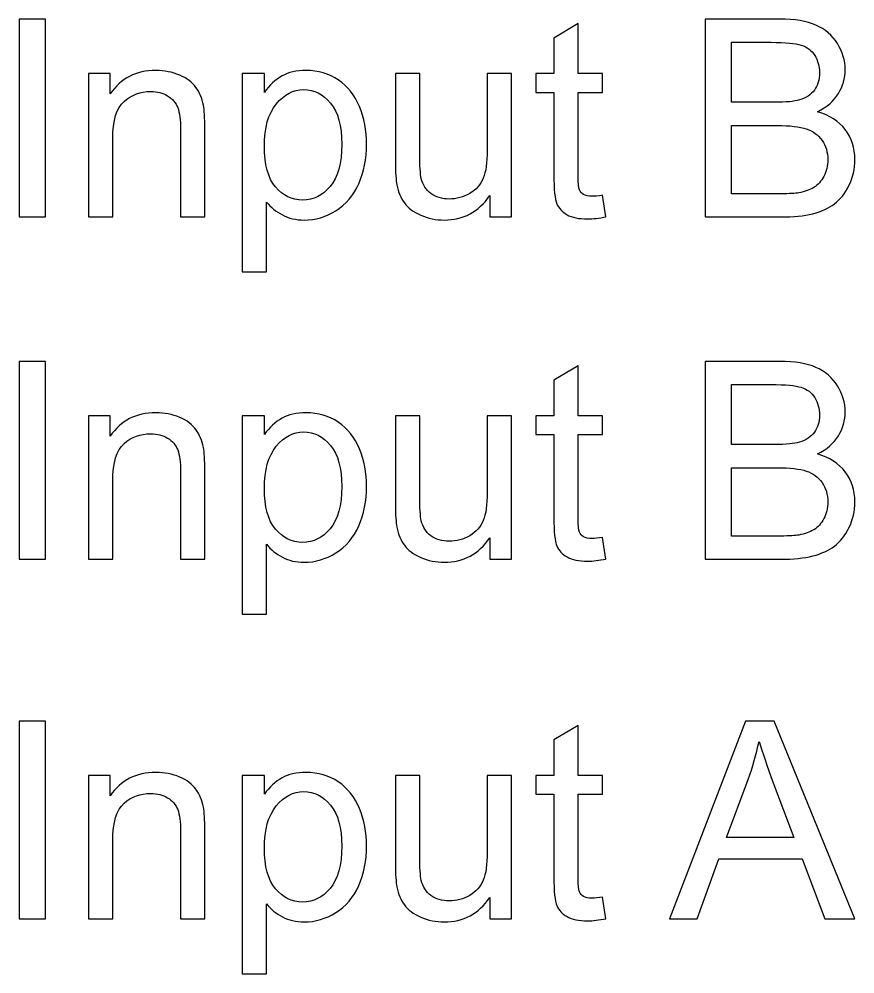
# Model space of a CAD drawing. Header units: millimetres. Extents: x -18 to 18, y -61 to 61.
# Drawn here: x 0.16 to 9.76, y -40.53 to -29.56 of the extents above; entities that cross this region are included whole.
import ezdxf

# ---------------------------------------------------------------- set-up
doc = ezdxf.new("R2010")
doc.units = ezdxf.units.MM
doc.header["$MEASUREMENT"] = 0
doc.layers.add('Layer 1', color=7, linetype='Continuous')

msp = doc.modelspace()

# ---------------------------------------------------------------- linework, layer by layer
at = {"layer": 'Layer 1', "color": 250}
for points, knots in [([(0.1571, -31.8301), (0.1571, -31.8301), (0.1571, -29.5568), (0.1571, -29.5568), (0.1571, -29.5568), (0.1571, -29.5568), (0.4587, -29.5568), (0.4587, -29.5568), (0.4587, -29.5568), (0.4587, -29.5568), (0.4587, -31.8301), (0.4587, -31.8301), (0.4587, -31.8301), (0.4587, -31.8301), (0.1571, -31.8301), (0.1571, -31.8301)], [0, 0, 0, 0, 0.2, 0.2, 0.2, 0.2, 0.4, 0.4, 0.4, 0.4, 0.6, 0.6, 0.6, 0.6, 1, 1, 1, 1]), ([(6.8573, -31.5809), (6.8573, -31.5809), (6.8954, -31.8275), (6.8954, -31.8275), (6.8954, -31.8275), (6.8171, -31.8439), (6.7467, -31.8523), (6.6853, -31.8523), (6.6853, -31.8523), (6.5842, -31.8523), (6.5059, -31.8365), (6.4498, -31.8042), (6.4498, -31.8042), (6.3943, -31.7719), (6.3551, -31.7301), (6.3323, -31.6777), (6.3323, -31.6777), (6.3096, -31.6253), (6.2985, -31.5152), (6.2985, -31.3475), (6.2985, -31.3475), (6.2985, -31.3475), (6.2985, -30.3982), (6.2985, -30.3982), (6.2985, -30.3982), (6.2985, -30.3982), (6.0921, -30.3982), (6.0921, -30.3982), (6.0921, -30.3982), (6.0921, -30.3982), (6.0921, -30.1823), (6.0921, -30.1823), (6.0921, -30.1823), (6.0921, -30.1823), (6.2985, -30.1823), (6.2985, -30.1823), (6.2985, -30.1823), (6.2985, -30.1823), (6.2985, -29.7748), (6.2985, -29.7748), (6.2985, -29.7748), (6.2985, -29.7748), (6.5779, -29.6071), (6.5779, -29.6071), (6.5779, -29.6071), (6.5779, -29.6071), (6.5779, -30.1823), (6.5779, -30.1823), (6.5779, -30.1823), (6.5779, -30.1823), (6.8573, -30.1823), (6.8573, -30.1823), (6.8573, -30.1823), (6.8573, -30.1823), (6.8573, -30.3982), (6.8573, -30.3982), (6.8573, -30.3982), (6.8573, -30.3982), (6.5779, -30.3982), (6.5779, -30.3982), (6.5779, -30.3982), (6.5779, -30.3982), (6.5779, -31.3634), (6.5779, -31.3634), (6.5779, -31.3634), (6.5779, -31.4433), (6.5826, -31.4946), (6.5927, -31.5174), (6.5927, -31.5174), (6.6022, -31.5401), (6.6181, -31.5581), (6.6403, -31.5719), (6.6403, -31.5719), (6.6625, -31.5851), (6.6943, -31.592), (6.7356, -31.592), (6.7356, -31.592), (6.7663, -31.592), (6.807, -31.5883), (6.8573, -31.5809)], [0, 0, 0, 0, 0.047619, 0.047619, 0.047619, 0.047619, 0.0952381, 0.0952381, 0.0952381, 0.0952381, 0.1428571, 0.1428571, 0.1428571, 0.1428571, 0.1904762, 0.1904762, 0.1904762, 0.1904762, 0.2380952, 0.2380952, 0.2380952, 0.2380952, 0.2857143, 0.2857143, 0.2857143, 0.2857143, 0.3333333, 0.3333333, 0.3333333, 0.3333333, 0.3809524, 0.3809524, 0.3809524, 0.3809524, 0.4285714, 0.4285714, 0.4285714, 0.4285714, 0.4761905, 0.4761905, 0.4761905, 0.4761905, 0.5238095, 0.5238095, 0.5238095, 0.5238095, 0.5714286, 0.5714286, 0.5714286, 0.5714286, 0.6190476, 0.6190476, 0.6190476, 0.6190476, 0.6666667, 0.6666667, 0.6666667, 0.6666667, 0.7142857, 0.7142857, 0.7142857, 0.7142857, 0.7619048, 0.7619048, 0.7619048, 0.7619048, 0.8095238, 0.8095238, 0.8095238, 0.8095238, 0.8571429, 0.8571429, 0.8571429, 0.8571429, 0.9047619, 0.9047619, 0.9047619, 0.9047619, 1, 1, 1, 1]), ([(8.0373, -31.8301), (8.0373, -31.8301), (8.0373, -29.5568), (8.0373, -29.5568), (8.0373, -29.5568), (8.0373, -29.5568), (8.8903, -29.5568), (8.8903, -29.5568), (8.8903, -29.5568), (9.0639, -29.5568), (9.203, -29.5796), (9.3083, -29.6256), (9.3083, -29.6256), (9.4131, -29.6716), (9.4951, -29.7425), (9.5544, -29.8383), (9.5544, -29.8383), (9.6142, -29.9336), (9.6438, -30.0336), (9.6438, -30.1384), (9.6438, -30.1384), (9.6438, -30.2352), (9.6174, -30.3267), (9.565, -30.4125), (9.565, -30.4125), (9.5126, -30.4982), (9.4332, -30.5675), (9.3269, -30.6204), (9.3269, -30.6204), (9.4644, -30.6606), (9.5703, -30.7294), (9.6438, -30.8268), (9.6438, -30.8268), (9.7179, -30.9236), (9.755, -31.0385), (9.755, -31.1708), (9.755, -31.1708), (9.755, -31.2776), (9.7322, -31.3766), (9.6872, -31.4681), (9.6872, -31.4681), (9.6422, -31.5597), (9.5867, -31.6301), (9.5205, -31.6798), (9.5205, -31.6798), (9.4544, -31.729), (9.3713, -31.7666), (9.2718, -31.792), (9.2718, -31.792), (9.1718, -31.8174), (9.0496, -31.8301), (8.9046, -31.8301), (8.9046, -31.8301), (8.9046, -31.8301), (8.0373, -31.8301), (8.0373, -31.8301)], [0, 0, 0, 0, 0.0666667, 0.0666667, 0.0666667, 0.0666667, 0.1333333, 0.1333333, 0.1333333, 0.1333333, 0.2, 0.2, 0.2, 0.2, 0.2666667, 0.2666667, 0.2666667, 0.2666667, 0.3333333, 0.3333333, 0.3333333, 0.3333333, 0.4, 0.4, 0.4, 0.4, 0.4666667, 0.4666667, 0.4666667, 0.4666667, 0.5333333, 0.5333333, 0.5333333, 0.5333333, 0.6, 0.6, 0.6, 0.6, 0.6666667, 0.6666667, 0.6666667, 0.6666667, 0.7333333, 0.7333333, 0.7333333, 0.7333333, 0.8, 0.8, 0.8, 0.8, 0.8666667, 0.8666667, 0.8666667, 0.8666667, 1, 1, 1, 1]), ([(8.3389, -30.5125), (8.3389, -30.5125), (8.8305, -30.5125), (8.8305, -30.5125), (8.8305, -30.5125), (8.9638, -30.5125), (9.0596, -30.5035), (9.1173, -30.486), (9.1173, -30.486), (9.194, -30.4633), (9.2517, -30.4252), (9.2903, -30.3722), (9.2903, -30.3722), (9.329, -30.3193), (9.3486, -30.2532), (9.3486, -30.1733), (9.3486, -30.1733), (9.3486, -30.0976), (9.3306, -30.0309), (9.294, -29.9738), (9.294, -29.9738), (9.2581, -29.9161), (9.2062, -29.8764), (9.139, -29.8552), (9.139, -29.8552), (9.0718, -29.8341), (8.9564, -29.8235), (8.7935, -29.8235), (8.7935, -29.8235), (8.7935, -29.8235), (8.3389, -29.8235), (8.3389, -29.8235), (8.3389, -29.8235), (8.3389, -29.8235), (8.3389, -30.5125), (8.3389, -30.5125)], [0, 0, 0, 0, 0.1, 0.1, 0.1, 0.1, 0.2, 0.2, 0.2, 0.2, 0.3, 0.3, 0.3, 0.3, 0.4, 0.4, 0.4, 0.4, 0.5, 0.5, 0.5, 0.5, 0.6, 0.6, 0.6, 0.6, 0.7, 0.7, 0.7, 0.7, 0.8, 0.8, 0.8, 0.8, 1, 1, 1, 1]), ([(0.9535, -31.8301), (0.9535, -31.8301), (0.9535, -30.1823), (0.9535, -30.1823), (0.9535, -30.1823), (0.9535, -30.1823), (1.2043, -30.1823), (1.2043, -30.1823), (1.2043, -30.1823), (1.2043, -30.1823), (1.2043, -30.4162), (1.2043, -30.4162), (1.2043, -30.4162), (1.3249, -30.2368), (1.4996, -30.1473), (1.7276, -30.1473), (1.7276, -30.1473), (1.8271, -30.1473), (1.9181, -30.1653), (2.0012, -30.2008), (2.0012, -30.2008), (2.0843, -30.2362), (2.1467, -30.2833), (2.188, -30.341), (2.188, -30.341), (2.2293, -30.3987), (2.2584, -30.4675), (2.2748, -30.5469), (2.2748, -30.5469), (2.2848, -30.5987), (2.2901, -30.6892), (2.2901, -30.8183), (2.2901, -30.8183), (2.2901, -30.8183), (2.2901, -31.8301), (2.2901, -31.8301), (2.2901, -31.8301), (2.2901, -31.8301), (2.0107, -31.8301), (2.0107, -31.8301), (2.0107, -31.8301), (2.0107, -31.8301), (2.0107, -30.8289), (2.0107, -30.8289), (2.0107, -30.8289), (2.0107, -30.7151), (2.0001, -30.6299), (1.9784, -30.5739), (1.9784, -30.5739), (1.9568, -30.5178), (1.9181, -30.4728), (1.8631, -30.4389), (1.8631, -30.4389), (1.8081, -30.4056), (1.743, -30.3886), (1.6689, -30.3886), (1.6689, -30.3886), (1.5504, -30.3886), (1.4482, -30.4262), (1.362, -30.5019), (1.362, -30.5019), (1.2757, -30.577), (1.2329, -30.7204), (1.2329, -30.931), (1.2329, -30.931), (1.2329, -30.931), (1.2329, -31.8301), (1.2329, -31.8301), (1.2329, -31.8301), (1.2329, -31.8301), (0.9535, -31.8301), (0.9535, -31.8301)], [0, 0, 0, 0, 0.0526316, 0.0526316, 0.0526316, 0.0526316, 0.1052632, 0.1052632, 0.1052632, 0.1052632, 0.1578947, 0.1578947, 0.1578947, 0.1578947, 0.2105263, 0.2105263, 0.2105263, 0.2105263, 0.2631579, 0.2631579, 0.2631579, 0.2631579, 0.3157895, 0.3157895, 0.3157895, 0.3157895, 0.3684211, 0.3684211, 0.3684211, 0.3684211, 0.4210526, 0.4210526, 0.4210526, 0.4210526, 0.4736842, 0.4736842, 0.4736842, 0.4736842, 0.5263158, 0.5263158, 0.5263158, 0.5263158, 0.5789474, 0.5789474, 0.5789474, 0.5789474, 0.6315789, 0.6315789, 0.6315789, 0.6315789, 0.6842105, 0.6842105, 0.6842105, 0.6842105, 0.7368421, 0.7368421, 0.7368421, 0.7368421, 0.7894737, 0.7894737, 0.7894737, 0.7894737, 0.8421053, 0.8421053, 0.8421053, 0.8421053, 0.8947368, 0.8947368, 0.8947368, 0.8947368, 1, 1, 1, 1]), ([(2.7193, -32.4619), (2.7193, -32.4619), (2.7193, -30.1823), (2.7193, -30.1823), (2.7193, -30.1823), (2.7193, -30.1823), (2.9733, -30.1823), (2.9733, -30.1823), (2.9733, -30.1823), (2.9733, -30.1823), (2.9733, -30.3987), (2.9733, -30.3987), (2.9733, -30.3987), (3.033, -30.3151), (3.1008, -30.2521), (3.1765, -30.2103), (3.1765, -30.2103), (3.2516, -30.1685), (3.3431, -30.1473), (3.4506, -30.1473), (3.4506, -30.1473), (3.5913, -30.1473), (3.7151, -30.1833), (3.8226, -30.2558), (3.8226, -30.2558), (3.93, -30.3278), (4.0109, -30.4299), (4.066, -30.5612), (4.066, -30.5612), (4.1205, -30.6929), (4.148, -30.8369), (4.148, -30.994), (4.148, -30.994), (4.148, -31.1618), (4.1178, -31.3131), (4.0575, -31.448), (4.0575, -31.448), (3.9972, -31.5824), (3.9093, -31.6856), (3.794, -31.7576), (3.794, -31.7576), (3.6792, -31.829), (3.558, -31.865), (3.431, -31.865), (3.431, -31.865), (3.3378, -31.865), (3.2542, -31.8454), (3.1807, -31.8063), (3.1807, -31.8063), (3.1066, -31.7671), (3.0463, -31.7179), (2.9987, -31.6581), (2.9987, -31.6581), (2.9987, -31.6581), (2.9987, -32.4619), (2.9987, -32.4619), (2.9987, -32.4619), (2.9987, -32.4619), (2.7193, -32.4619), (2.7193, -32.4619)], [0, 0, 0, 0, 0.0625, 0.0625, 0.0625, 0.0625, 0.125, 0.125, 0.125, 0.125, 0.1875, 0.1875, 0.1875, 0.1875, 0.25, 0.25, 0.25, 0.25, 0.3125, 0.3125, 0.3125, 0.3125, 0.375, 0.375, 0.375, 0.375, 0.4375, 0.4375, 0.4375, 0.4375, 0.5, 0.5, 0.5, 0.5, 0.5625, 0.5625, 0.5625, 0.5625, 0.625, 0.625, 0.625, 0.625, 0.6875, 0.6875, 0.6875, 0.6875, 0.75, 0.75, 0.75, 0.75, 0.8125, 0.8125, 0.8125, 0.8125, 0.875, 0.875, 0.875, 0.875, 1, 1, 1, 1]), ([(5.5614, -31.8301), (5.5614, -31.8301), (5.5614, -31.5851), (5.5614, -31.5851), (5.5614, -31.5851), (5.4333, -31.7719), (5.2598, -31.865), (5.0401, -31.865), (5.0401, -31.865), (4.9433, -31.865), (4.8528, -31.8465), (4.7687, -31.8095), (4.7687, -31.8095), (4.6845, -31.7719), (4.6221, -31.7253), (4.5814, -31.6692), (4.5814, -31.6692), (4.5406, -31.6126), (4.512, -31.5438), (4.4956, -31.4623), (4.4956, -31.4623), (4.4845, -31.4073), (4.4787, -31.3205), (4.4787, -31.202), (4.4787, -31.202), (4.4787, -31.202), (4.4787, -30.1823), (4.4787, -30.1823), (4.4787, -30.1823), (4.4787, -30.1823), (4.7581, -30.1823), (4.7581, -30.1823), (4.7581, -30.1823), (4.7581, -30.1823), (4.7581, -31.094), (4.7581, -31.094), (4.7581, -31.094), (4.7581, -31.2395), (4.7639, -31.338), (4.775, -31.3882), (4.775, -31.3882), (4.7925, -31.4618), (4.8295, -31.5189), (4.8867, -31.5608), (4.8867, -31.5608), (4.9433, -31.6026), (5.0132, -31.6237), (5.0968, -31.6237), (5.0968, -31.6237), (5.1804, -31.6237), (5.2587, -31.6026), (5.3317, -31.5597), (5.3317, -31.5597), (5.4047, -31.5168), (5.4566, -31.4581), (5.4873, -31.3845), (5.4873, -31.3845), (5.5175, -31.311), (5.5328, -31.2036), (5.5328, -31.0633), (5.5328, -31.0633), (5.5328, -31.0633), (5.5328, -30.1823), (5.5328, -30.1823), (5.5328, -30.1823), (5.5328, -30.1823), (5.8122, -30.1823), (5.8122, -30.1823), (5.8122, -30.1823), (5.8122, -30.1823), (5.8122, -31.8301), (5.8122, -31.8301), (5.8122, -31.8301), (5.8122, -31.8301), (5.5614, -31.8301), (5.5614, -31.8301)], [0, 0, 0, 0, 0.05, 0.05, 0.05, 0.05, 0.1, 0.1, 0.1, 0.1, 0.15, 0.15, 0.15, 0.15, 0.2, 0.2, 0.2, 0.2, 0.25, 0.25, 0.25, 0.25, 0.3, 0.3, 0.3, 0.3, 0.35, 0.35, 0.35, 0.35, 0.4, 0.4, 0.4, 0.4, 0.45, 0.45, 0.45, 0.45, 0.5, 0.5, 0.5, 0.5, 0.55, 0.55, 0.55, 0.55, 0.6, 0.6, 0.6, 0.6, 0.65, 0.65, 0.65, 0.65, 0.7, 0.7, 0.7, 0.7, 0.75, 0.75, 0.75, 0.75, 0.8, 0.8, 0.8, 0.8, 0.85, 0.85, 0.85, 0.85, 0.9, 0.9, 0.9, 0.9, 1, 1, 1, 1]), ([(2.9733, -31.0162), (2.9733, -31.2274), (3.0161, -31.3835), (3.1013, -31.4846), (3.1013, -31.4846), (3.187, -31.5856), (3.2908, -31.6364), (3.4125, -31.6364), (3.4125, -31.6364), (3.5363, -31.6364), (3.6421, -31.584), (3.73, -31.4793), (3.73, -31.4793), (3.8183, -31.3745), (3.8623, -31.2126), (3.8623, -30.993), (3.8623, -30.993), (3.8623, -30.7834), (3.8194, -30.6268), (3.7331, -30.5225), (3.7331, -30.5225), (3.6469, -30.4183), (3.5442, -30.3664), (3.4246, -30.3664), (3.4246, -30.3664), (3.3061, -30.3664), (3.2013, -30.422), (3.1103, -30.5326), (3.1103, -30.5326), (3.0188, -30.6437), (2.9733, -30.8046), (2.9733, -31.0162)], [0, 0, 0, 0, 0.1111111, 0.1111111, 0.1111111, 0.1111111, 0.2222222, 0.2222222, 0.2222222, 0.2222222, 0.3333333, 0.3333333, 0.3333333, 0.3333333, 0.4444444, 0.4444444, 0.4444444, 0.4444444, 0.5555556, 0.5555556, 0.5555556, 0.5555556, 0.6666667, 0.6666667, 0.6666667, 0.6666667, 0.7777778, 0.7777778, 0.7777778, 0.7777778, 1, 1, 1, 1]), ([(8.3389, -31.5634), (8.3389, -31.5634), (8.9051, -31.5634), (8.9051, -31.5634), (8.9051, -31.5634), (9.0025, -31.5634), (9.0707, -31.5597), (9.1104, -31.5523), (9.1104, -31.5523), (9.1792, -31.5401), (9.2374, -31.5195), (9.284, -31.4904), (9.284, -31.4904), (9.3306, -31.4613), (9.3687, -31.4189), (9.3988, -31.3634), (9.3988, -31.3634), (9.429, -31.3078), (9.4438, -31.2438), (9.4438, -31.1713), (9.4438, -31.1713), (9.4438, -31.0861), (9.4221, -31.0125), (9.3782, -30.9496), (9.3782, -30.9496), (9.3348, -30.8866), (9.2745, -30.8427), (9.1972, -30.8173), (9.1972, -30.8173), (9.1205, -30.7919), (9.0094, -30.7792), (8.8649, -30.7792), (8.8649, -30.7792), (8.8649, -30.7792), (8.3389, -30.7792), (8.3389, -30.7792), (8.3389, -30.7792), (8.3389, -30.7792), (8.3389, -31.5634), (8.3389, -31.5634)], [0, 0, 0, 0, 0.0909091, 0.0909091, 0.0909091, 0.0909091, 0.1818182, 0.1818182, 0.1818182, 0.1818182, 0.2727273, 0.2727273, 0.2727273, 0.2727273, 0.3636364, 0.3636364, 0.3636364, 0.3636364, 0.4545455, 0.4545455, 0.4545455, 0.4545455, 0.5454545, 0.5454545, 0.5454545, 0.5454545, 0.6363636, 0.6363636, 0.6363636, 0.6363636, 0.7272727, 0.7272727, 0.7272727, 0.7272727, 0.8181818, 0.8181818, 0.8181818, 0.8181818, 1, 1, 1, 1]), ([(0.1571, -35.7617), (0.1571, -35.7617), (0.1571, -33.4884), (0.1571, -33.4884), (0.1571, -33.4884), (0.1571, -33.4884), (0.4587, -33.4884), (0.4587, -33.4884), (0.4587, -33.4884), (0.4587, -33.4884), (0.4587, -35.7617), (0.4587, -35.7617), (0.4587, -35.7617), (0.4587, -35.7617), (0.1571, -35.7617), (0.1571, -35.7617)], [0, 0, 0, 0, 0.2, 0.2, 0.2, 0.2, 0.4, 0.4, 0.4, 0.4, 0.6, 0.6, 0.6, 0.6, 1, 1, 1, 1]), ([(6.8573, -35.5125), (6.8573, -35.5125), (6.8954, -35.7591), (6.8954, -35.7591), (6.8954, -35.7591), (6.8171, -35.7755), (6.7467, -35.7839), (6.6853, -35.7839), (6.6853, -35.7839), (6.5842, -35.7839), (6.5059, -35.7681), (6.4498, -35.7358), (6.4498, -35.7358), (6.3943, -35.7035), (6.3551, -35.6617), (6.3323, -35.6093), (6.3323, -35.6093), (6.3096, -35.5569), (6.2985, -35.4468), (6.2985, -35.2791), (6.2985, -35.2791), (6.2985, -35.2791), (6.2985, -34.3298), (6.2985, -34.3298), (6.2985, -34.3298), (6.2985, -34.3298), (6.0921, -34.3298), (6.0921, -34.3298), (6.0921, -34.3298), (6.0921, -34.3298), (6.0921, -34.1139), (6.0921, -34.1139), (6.0921, -34.1139), (6.0921, -34.1139), (6.2985, -34.1139), (6.2985, -34.1139), (6.2985, -34.1139), (6.2985, -34.1139), (6.2985, -33.7064), (6.2985, -33.7064), (6.2985, -33.7064), (6.2985, -33.7064), (6.5779, -33.5387), (6.5779, -33.5387), (6.5779, -33.5387), (6.5779, -33.5387), (6.5779, -34.1139), (6.5779, -34.1139), (6.5779, -34.1139), (6.5779, -34.1139), (6.8573, -34.1139), (6.8573, -34.1139), (6.8573, -34.1139), (6.8573, -34.1139), (6.8573, -34.3298), (6.8573, -34.3298), (6.8573, -34.3298), (6.8573, -34.3298), (6.5779, -34.3298), (6.5779, -34.3298), (6.5779, -34.3298), (6.5779, -34.3298), (6.5779, -35.295), (6.5779, -35.295), (6.5779, -35.295), (6.5779, -35.3749), (6.5826, -35.4262), (6.5927, -35.449), (6.5927, -35.449), (6.6022, -35.4717), (6.6181, -35.4897), (6.6403, -35.5035), (6.6403, -35.5035), (6.6625, -35.5167), (6.6943, -35.5236), (6.7356, -35.5236), (6.7356, -35.5236), (6.7663, -35.5236), (6.807, -35.5199), (6.8573, -35.5125)], [0, 0, 0, 0, 0.047619, 0.047619, 0.047619, 0.047619, 0.0952381, 0.0952381, 0.0952381, 0.0952381, 0.1428571, 0.1428571, 0.1428571, 0.1428571, 0.1904762, 0.1904762, 0.1904762, 0.1904762, 0.2380952, 0.2380952, 0.2380952, 0.2380952, 0.2857143, 0.2857143, 0.2857143, 0.2857143, 0.3333333, 0.3333333, 0.3333333, 0.3333333, 0.3809524, 0.3809524, 0.3809524, 0.3809524, 0.4285714, 0.4285714, 0.4285714, 0.4285714, 0.4761905, 0.4761905, 0.4761905, 0.4761905, 0.5238095, 0.5238095, 0.5238095, 0.5238095, 0.5714286, 0.5714286, 0.5714286, 0.5714286, 0.6190476, 0.6190476, 0.6190476, 0.6190476, 0.6666667, 0.6666667, 0.6666667, 0.6666667, 0.7142857, 0.7142857, 0.7142857, 0.7142857, 0.7619048, 0.7619048, 0.7619048, 0.7619048, 0.8095238, 0.8095238, 0.8095238, 0.8095238, 0.8571429, 0.8571429, 0.8571429, 0.8571429, 0.9047619, 0.9047619, 0.9047619, 0.9047619, 1, 1, 1, 1]), ([(8.0373, -35.7617), (8.0373, -35.7617), (8.0373, -33.4884), (8.0373, -33.4884), (8.0373, -33.4884), (8.0373, -33.4884), (8.8903, -33.4884), (8.8903, -33.4884), (8.8903, -33.4884), (9.0639, -33.4884), (9.203, -33.5112), (9.3083, -33.5572), (9.3083, -33.5572), (9.4131, -33.6032), (9.4951, -33.6741), (9.5544, -33.7699), (9.5544, -33.7699), (9.6142, -33.8652), (9.6438, -33.9652), (9.6438, -34.07), (9.6438, -34.07), (9.6438, -34.1668), (9.6174, -34.2583), (9.565, -34.3441), (9.565, -34.3441), (9.5126, -34.4298), (9.4332, -34.4991), (9.3269, -34.552), (9.3269, -34.552), (9.4644, -34.5922), (9.5703, -34.661), (9.6438, -34.7584), (9.6438, -34.7584), (9.7179, -34.8552), (9.755, -34.9701), (9.755, -35.1024), (9.755, -35.1024), (9.755, -35.2092), (9.7322, -35.3082), (9.6872, -35.3997), (9.6872, -35.3997), (9.6422, -35.4913), (9.5867, -35.5617), (9.5205, -35.6114), (9.5205, -35.6114), (9.4544, -35.6606), (9.3713, -35.6982), (9.2718, -35.7236), (9.2718, -35.7236), (9.1718, -35.749), (9.0496, -35.7617), (8.9046, -35.7617), (8.9046, -35.7617), (8.9046, -35.7617), (8.0373, -35.7617), (8.0373, -35.7617)], [0, 0, 0, 0, 0.0666667, 0.0666667, 0.0666667, 0.0666667, 0.1333333, 0.1333333, 0.1333333, 0.1333333, 0.2, 0.2, 0.2, 0.2, 0.2666667, 0.2666667, 0.2666667, 0.2666667, 0.3333333, 0.3333333, 0.3333333, 0.3333333, 0.4, 0.4, 0.4, 0.4, 0.4666667, 0.4666667, 0.4666667, 0.4666667, 0.5333333, 0.5333333, 0.5333333, 0.5333333, 0.6, 0.6, 0.6, 0.6, 0.6666667, 0.6666667, 0.6666667, 0.6666667, 0.7333333, 0.7333333, 0.7333333, 0.7333333, 0.8, 0.8, 0.8, 0.8, 0.8666667, 0.8666667, 0.8666667, 0.8666667, 1, 1, 1, 1]), ([(8.3389, -34.4441), (8.3389, -34.4441), (8.8305, -34.4441), (8.8305, -34.4441), (8.8305, -34.4441), (8.9638, -34.4441), (9.0596, -34.4351), (9.1173, -34.4176), (9.1173, -34.4176), (9.194, -34.3949), (9.2517, -34.3568), (9.2903, -34.3038), (9.2903, -34.3038), (9.329, -34.2509), (9.3486, -34.1848), (9.3486, -34.1049), (9.3486, -34.1049), (9.3486, -34.0292), (9.3306, -33.9625), (9.294, -33.9054), (9.294, -33.9054), (9.2581, -33.8477), (9.2062, -33.808), (9.139, -33.7868), (9.139, -33.7868), (9.0718, -33.7657), (8.9564, -33.7551), (8.7935, -33.7551), (8.7935, -33.7551), (8.7935, -33.7551), (8.3389, -33.7551), (8.3389, -33.7551), (8.3389, -33.7551), (8.3389, -33.7551), (8.3389, -34.4441), (8.3389, -34.4441)], [0, 0, 0, 0, 0.1, 0.1, 0.1, 0.1, 0.2, 0.2, 0.2, 0.2, 0.3, 0.3, 0.3, 0.3, 0.4, 0.4, 0.4, 0.4, 0.5, 0.5, 0.5, 0.5, 0.6, 0.6, 0.6, 0.6, 0.7, 0.7, 0.7, 0.7, 0.8, 0.8, 0.8, 0.8, 1, 1, 1, 1]), ([(0.9535, -35.7617), (0.9535, -35.7617), (0.9535, -34.1139), (0.9535, -34.1139), (0.9535, -34.1139), (0.9535, -34.1139), (1.2043, -34.1139), (1.2043, -34.1139), (1.2043, -34.1139), (1.2043, -34.1139), (1.2043, -34.3478), (1.2043, -34.3478), (1.2043, -34.3478), (1.3249, -34.1684), (1.4996, -34.0789), (1.7276, -34.0789), (1.7276, -34.0789), (1.8271, -34.0789), (1.9181, -34.0969), (2.0012, -34.1324), (2.0012, -34.1324), (2.0843, -34.1678), (2.1467, -34.2149), (2.188, -34.2726), (2.188, -34.2726), (2.2293, -34.3303), (2.2584, -34.3991), (2.2748, -34.4785), (2.2748, -34.4785), (2.2848, -34.5303), (2.2901, -34.6208), (2.2901, -34.7499), (2.2901, -34.7499), (2.2901, -34.7499), (2.2901, -35.7617), (2.2901, -35.7617), (2.2901, -35.7617), (2.2901, -35.7617), (2.0107, -35.7617), (2.0107, -35.7617), (2.0107, -35.7617), (2.0107, -35.7617), (2.0107, -34.7605), (2.0107, -34.7605), (2.0107, -34.7605), (2.0107, -34.6467), (2.0001, -34.5615), (1.9784, -34.5055), (1.9784, -34.5055), (1.9568, -34.4494), (1.9181, -34.4044), (1.8631, -34.3705), (1.8631, -34.3705), (1.8081, -34.3372), (1.743, -34.3202), (1.6689, -34.3202), (1.6689, -34.3202), (1.5504, -34.3202), (1.4482, -34.3578), (1.362, -34.4335), (1.362, -34.4335), (1.2757, -34.5086), (1.2329, -34.652), (1.2329, -34.8626), (1.2329, -34.8626), (1.2329, -34.8626), (1.2329, -35.7617), (1.2329, -35.7617), (1.2329, -35.7617), (1.2329, -35.7617), (0.9535, -35.7617), (0.9535, -35.7617)], [0, 0, 0, 0, 0.0526316, 0.0526316, 0.0526316, 0.0526316, 0.1052632, 0.1052632, 0.1052632, 0.1052632, 0.1578947, 0.1578947, 0.1578947, 0.1578947, 0.2105263, 0.2105263, 0.2105263, 0.2105263, 0.2631579, 0.2631579, 0.2631579, 0.2631579, 0.3157895, 0.3157895, 0.3157895, 0.3157895, 0.3684211, 0.3684211, 0.3684211, 0.3684211, 0.4210526, 0.4210526, 0.4210526, 0.4210526, 0.4736842, 0.4736842, 0.4736842, 0.4736842, 0.5263158, 0.5263158, 0.5263158, 0.5263158, 0.5789474, 0.5789474, 0.5789474, 0.5789474, 0.6315789, 0.6315789, 0.6315789, 0.6315789, 0.6842105, 0.6842105, 0.6842105, 0.6842105, 0.7368421, 0.7368421, 0.7368421, 0.7368421, 0.7894737, 0.7894737, 0.7894737, 0.7894737, 0.8421053, 0.8421053, 0.8421053, 0.8421053, 0.8947368, 0.8947368, 0.8947368, 0.8947368, 1, 1, 1, 1]), ([(2.7193, -36.3935), (2.7193, -36.3935), (2.7193, -34.1139), (2.7193, -34.1139), (2.7193, -34.1139), (2.7193, -34.1139), (2.9733, -34.1139), (2.9733, -34.1139), (2.9733, -34.1139), (2.9733, -34.1139), (2.9733, -34.3303), (2.9733, -34.3303), (2.9733, -34.3303), (3.033, -34.2467), (3.1008, -34.1837), (3.1765, -34.1419), (3.1765, -34.1419), (3.2516, -34.1001), (3.3431, -34.0789), (3.4506, -34.0789), (3.4506, -34.0789), (3.5913, -34.0789), (3.7151, -34.1149), (3.8226, -34.1874), (3.8226, -34.1874), (3.93, -34.2594), (4.0109, -34.3615), (4.066, -34.4928), (4.066, -34.4928), (4.1205, -34.6245), (4.148, -34.7685), (4.148, -34.9256), (4.148, -34.9256), (4.148, -35.0934), (4.1178, -35.2447), (4.0575, -35.3796), (4.0575, -35.3796), (3.9972, -35.514), (3.9093, -35.6172), (3.794, -35.6892), (3.794, -35.6892), (3.6792, -35.7606), (3.558, -35.7966), (3.431, -35.7966), (3.431, -35.7966), (3.3378, -35.7966), (3.2542, -35.777), (3.1807, -35.7379), (3.1807, -35.7379), (3.1066, -35.6987), (3.0463, -35.6495), (2.9987, -35.5897), (2.9987, -35.5897), (2.9987, -35.5897), (2.9987, -36.3935), (2.9987, -36.3935), (2.9987, -36.3935), (2.9987, -36.3935), (2.7193, -36.3935), (2.7193, -36.3935)], [0, 0, 0, 0, 0.0625, 0.0625, 0.0625, 0.0625, 0.125, 0.125, 0.125, 0.125, 0.1875, 0.1875, 0.1875, 0.1875, 0.25, 0.25, 0.25, 0.25, 0.3125, 0.3125, 0.3125, 0.3125, 0.375, 0.375, 0.375, 0.375, 0.4375, 0.4375, 0.4375, 0.4375, 0.5, 0.5, 0.5, 0.5, 0.5625, 0.5625, 0.5625, 0.5625, 0.625, 0.625, 0.625, 0.625, 0.6875, 0.6875, 0.6875, 0.6875, 0.75, 0.75, 0.75, 0.75, 0.8125, 0.8125, 0.8125, 0.8125, 0.875, 0.875, 0.875, 0.875, 1, 1, 1, 1]), ([(5.5614, -35.7617), (5.5614, -35.7617), (5.5614, -35.5167), (5.5614, -35.5167), (5.5614, -35.5167), (5.4333, -35.7035), (5.2598, -35.7966), (5.0401, -35.7966), (5.0401, -35.7966), (4.9433, -35.7966), (4.8528, -35.7781), (4.7687, -35.7411), (4.7687, -35.7411), (4.6845, -35.7035), (4.6221, -35.6569), (4.5814, -35.6008), (4.5814, -35.6008), (4.5406, -35.5442), (4.512, -35.4754), (4.4956, -35.3939), (4.4956, -35.3939), (4.4845, -35.3389), (4.4787, -35.2521), (4.4787, -35.1336), (4.4787, -35.1336), (4.4787, -35.1336), (4.4787, -34.1139), (4.4787, -34.1139), (4.4787, -34.1139), (4.4787, -34.1139), (4.7581, -34.1139), (4.7581, -34.1139), (4.7581, -34.1139), (4.7581, -34.1139), (4.7581, -35.0256), (4.7581, -35.0256), (4.7581, -35.0256), (4.7581, -35.1711), (4.7639, -35.2696), (4.775, -35.3198), (4.775, -35.3198), (4.7925, -35.3934), (4.8295, -35.4505), (4.8867, -35.4924), (4.8867, -35.4924), (4.9433, -35.5342), (5.0132, -35.5553), (5.0968, -35.5553), (5.0968, -35.5553), (5.1804, -35.5553), (5.2587, -35.5342), (5.3317, -35.4913), (5.3317, -35.4913), (5.4047, -35.4484), (5.4566, -35.3897), (5.4873, -35.3161), (5.4873, -35.3161), (5.5175, -35.2426), (5.5328, -35.1352), (5.5328, -34.9949), (5.5328, -34.9949), (5.5328, -34.9949), (5.5328, -34.1139), (5.5328, -34.1139), (5.5328, -34.1139), (5.5328, -34.1139), (5.8122, -34.1139), (5.8122, -34.1139), (5.8122, -34.1139), (5.8122, -34.1139), (5.8122, -35.7617), (5.8122, -35.7617), (5.8122, -35.7617), (5.8122, -35.7617), (5.5614, -35.7617), (5.5614, -35.7617)], [0, 0, 0, 0, 0.05, 0.05, 0.05, 0.05, 0.1, 0.1, 0.1, 0.1, 0.15, 0.15, 0.15, 0.15, 0.2, 0.2, 0.2, 0.2, 0.25, 0.25, 0.25, 0.25, 0.3, 0.3, 0.3, 0.3, 0.35, 0.35, 0.35, 0.35, 0.4, 0.4, 0.4, 0.4, 0.45, 0.45, 0.45, 0.45, 0.5, 0.5, 0.5, 0.5, 0.55, 0.55, 0.55, 0.55, 0.6, 0.6, 0.6, 0.6, 0.65, 0.65, 0.65, 0.65, 0.7, 0.7, 0.7, 0.7, 0.75, 0.75, 0.75, 0.75, 0.8, 0.8, 0.8, 0.8, 0.85, 0.85, 0.85, 0.85, 0.9, 0.9, 0.9, 0.9, 1, 1, 1, 1]), ([(2.9733, -34.9478), (2.9733, -35.159), (3.0161, -35.3151), (3.1013, -35.4162), (3.1013, -35.4162), (3.187, -35.5172), (3.2908, -35.568), (3.4125, -35.568), (3.4125, -35.568), (3.5363, -35.568), (3.6421, -35.5156), (3.73, -35.4109), (3.73, -35.4109), (3.8183, -35.3061), (3.8623, -35.1442), (3.8623, -34.9246), (3.8623, -34.9246), (3.8623, -34.715), (3.8194, -34.5584), (3.7331, -34.4541), (3.7331, -34.4541), (3.6469, -34.3499), (3.5442, -34.298), (3.4246, -34.298), (3.4246, -34.298), (3.3061, -34.298), (3.2013, -34.3536), (3.1103, -34.4642), (3.1103, -34.4642), (3.0188, -34.5753), (2.9733, -34.7362), (2.9733, -34.9478)], [0, 0, 0, 0, 0.1111111, 0.1111111, 0.1111111, 0.1111111, 0.2222222, 0.2222222, 0.2222222, 0.2222222, 0.3333333, 0.3333333, 0.3333333, 0.3333333, 0.4444444, 0.4444444, 0.4444444, 0.4444444, 0.5555556, 0.5555556, 0.5555556, 0.5555556, 0.6666667, 0.6666667, 0.6666667, 0.6666667, 0.7777778, 0.7777778, 0.7777778, 0.7777778, 1, 1, 1, 1]), ([(8.3389, -35.495), (8.3389, -35.495), (8.9051, -35.495), (8.9051, -35.495), (8.9051, -35.495), (9.0025, -35.495), (9.0707, -35.4913), (9.1104, -35.4839), (9.1104, -35.4839), (9.1792, -35.4717), (9.2374, -35.4511), (9.284, -35.422), (9.284, -35.422), (9.3306, -35.3929), (9.3687, -35.3505), (9.3988, -35.295), (9.3988, -35.295), (9.429, -35.2394), (9.4438, -35.1754), (9.4438, -35.1029), (9.4438, -35.1029), (9.4438, -35.0177), (9.4221, -34.9441), (9.3782, -34.8812), (9.3782, -34.8812), (9.3348, -34.8182), (9.2745, -34.7743), (9.1972, -34.7489), (9.1972, -34.7489), (9.1205, -34.7235), (9.0094, -34.7108), (8.8649, -34.7108), (8.8649, -34.7108), (8.8649, -34.7108), (8.3389, -34.7108), (8.3389, -34.7108), (8.3389, -34.7108), (8.3389, -34.7108), (8.3389, -35.495), (8.3389, -35.495)], [0, 0, 0, 0, 0.0909091, 0.0909091, 0.0909091, 0.0909091, 0.1818182, 0.1818182, 0.1818182, 0.1818182, 0.2727273, 0.2727273, 0.2727273, 0.2727273, 0.3636364, 0.3636364, 0.3636364, 0.3636364, 0.4545455, 0.4545455, 0.4545455, 0.4545455, 0.5454545, 0.5454545, 0.5454545, 0.5454545, 0.6363636, 0.6363636, 0.6363636, 0.6363636, 0.7272727, 0.7272727, 0.7272727, 0.7272727, 0.8181818, 0.8181818, 0.8181818, 0.8181818, 1, 1, 1, 1]), ([(0.1571, -39.8933), (0.1571, -39.8933), (0.1571, -37.62), (0.1571, -37.62), (0.1571, -37.62), (0.1571, -37.62), (0.4587, -37.62), (0.4587, -37.62), (0.4587, -37.62), (0.4587, -37.62), (0.4587, -39.8933), (0.4587, -39.8933), (0.4587, -39.8933), (0.4587, -39.8933), (0.1571, -39.8933), (0.1571, -39.8933)], [0, 0, 0, 0, 0.2, 0.2, 0.2, 0.2, 0.4, 0.4, 0.4, 0.4, 0.6, 0.6, 0.6, 0.6, 1, 1, 1, 1]), ([(7.6256, -39.8933), (7.6256, -39.8933), (8.4977, -37.62), (8.4977, -37.62), (8.4977, -37.62), (8.4977, -37.62), (8.8284, -37.62), (8.8284, -37.62), (8.8284, -37.62), (8.8284, -37.62), (9.7539, -39.8933), (9.7539, -39.8933), (9.7539, -39.8933), (9.7539, -39.8933), (9.4116, -39.8933), (9.4116, -39.8933), (9.4116, -39.8933), (9.4116, -39.8933), (9.1486, -39.2043), (9.1486, -39.2043), (9.1486, -39.2043), (9.1486, -39.2043), (8.1913, -39.2043), (8.1913, -39.2043), (8.1913, -39.2043), (8.1913, -39.2043), (7.9447, -39.8933), (7.9447, -39.8933), (7.9447, -39.8933), (7.9447, -39.8933), (7.6256, -39.8933), (7.6256, -39.8933)], [0, 0, 0, 0, 0.1111111, 0.1111111, 0.1111111, 0.1111111, 0.2222222, 0.2222222, 0.2222222, 0.2222222, 0.3333333, 0.3333333, 0.3333333, 0.3333333, 0.4444444, 0.4444444, 0.4444444, 0.4444444, 0.5555556, 0.5555556, 0.5555556, 0.5555556, 0.6666667, 0.6666667, 0.6666667, 0.6666667, 0.7777778, 0.7777778, 0.7777778, 0.7777778, 1, 1, 1, 1]), ([(6.8573, -39.6441), (6.8573, -39.6441), (6.8954, -39.8907), (6.8954, -39.8907), (6.8954, -39.8907), (6.8171, -39.9071), (6.7467, -39.9155), (6.6853, -39.9155), (6.6853, -39.9155), (6.5842, -39.9155), (6.5059, -39.8997), (6.4498, -39.8674), (6.4498, -39.8674), (6.3943, -39.8351), (6.3551, -39.7933), (6.3323, -39.7409), (6.3323, -39.7409), (6.3096, -39.6885), (6.2985, -39.5784), (6.2985, -39.4107), (6.2985, -39.4107), (6.2985, -39.4107), (6.2985, -38.4614), (6.2985, -38.4614), (6.2985, -38.4614), (6.2985, -38.4614), (6.0921, -38.4614), (6.0921, -38.4614), (6.0921, -38.4614), (6.0921, -38.4614), (6.0921, -38.2455), (6.0921, -38.2455), (6.0921, -38.2455), (6.0921, -38.2455), (6.2985, -38.2455), (6.2985, -38.2455), (6.2985, -38.2455), (6.2985, -38.2455), (6.2985, -37.838), (6.2985, -37.838), (6.2985, -37.838), (6.2985, -37.838), (6.5779, -37.6703), (6.5779, -37.6703), (6.5779, -37.6703), (6.5779, -37.6703), (6.5779, -38.2455), (6.5779, -38.2455), (6.5779, -38.2455), (6.5779, -38.2455), (6.8573, -38.2455), (6.8573, -38.2455), (6.8573, -38.2455), (6.8573, -38.2455), (6.8573, -38.4614), (6.8573, -38.4614), (6.8573, -38.4614), (6.8573, -38.4614), (6.5779, -38.4614), (6.5779, -38.4614), (6.5779, -38.4614), (6.5779, -38.4614), (6.5779, -39.4266), (6.5779, -39.4266), (6.5779, -39.4266), (6.5779, -39.5065), (6.5826, -39.5578), (6.5927, -39.5806), (6.5927, -39.5806), (6.6022, -39.6033), (6.6181, -39.6213), (6.6403, -39.6351), (6.6403, -39.6351), (6.6625, -39.6483), (6.6943, -39.6552), (6.7356, -39.6552), (6.7356, -39.6552), (6.7663, -39.6552), (6.807, -39.6515), (6.8573, -39.6441)], [0, 0, 0, 0, 0.047619, 0.047619, 0.047619, 0.047619, 0.0952381, 0.0952381, 0.0952381, 0.0952381, 0.1428571, 0.1428571, 0.1428571, 0.1428571, 0.1904762, 0.1904762, 0.1904762, 0.1904762, 0.2380952, 0.2380952, 0.2380952, 0.2380952, 0.2857143, 0.2857143, 0.2857143, 0.2857143, 0.3333333, 0.3333333, 0.3333333, 0.3333333, 0.3809524, 0.3809524, 0.3809524, 0.3809524, 0.4285714, 0.4285714, 0.4285714, 0.4285714, 0.4761905, 0.4761905, 0.4761905, 0.4761905, 0.5238095, 0.5238095, 0.5238095, 0.5238095, 0.5714286, 0.5714286, 0.5714286, 0.5714286, 0.6190476, 0.6190476, 0.6190476, 0.6190476, 0.6666667, 0.6666667, 0.6666667, 0.6666667, 0.7142857, 0.7142857, 0.7142857, 0.7142857, 0.7619048, 0.7619048, 0.7619048, 0.7619048, 0.8095238, 0.8095238, 0.8095238, 0.8095238, 0.8571429, 0.8571429, 0.8571429, 0.8571429, 0.9047619, 0.9047619, 0.9047619, 0.9047619, 1, 1, 1, 1]), ([(8.2797, -38.9598), (8.2797, -38.9598), (9.0544, -38.9598), (9.0544, -38.9598), (9.0544, -38.9598), (9.0544, -38.9598), (8.8173, -38.3296), (8.8173, -38.3296), (8.8173, -38.3296), (8.7459, -38.1381), (8.6919, -37.9798), (8.6543, -37.8549), (8.6543, -37.8549), (8.6231, -38.0031), (8.5813, -38.1486), (8.5289, -38.2926), (8.5289, -38.2926), (8.5289, -38.2926), (8.2797, -38.9598), (8.2797, -38.9598)], [0, 0, 0, 0, 0.1666667, 0.1666667, 0.1666667, 0.1666667, 0.3333333, 0.3333333, 0.3333333, 0.3333333, 0.5, 0.5, 0.5, 0.5, 0.6666667, 0.6666667, 0.6666667, 0.6666667, 1, 1, 1, 1]), ([(0.9535, -39.8933), (0.9535, -39.8933), (0.9535, -38.2455), (0.9535, -38.2455), (0.9535, -38.2455), (0.9535, -38.2455), (1.2043, -38.2455), (1.2043, -38.2455), (1.2043, -38.2455), (1.2043, -38.2455), (1.2043, -38.4794), (1.2043, -38.4794), (1.2043, -38.4794), (1.3249, -38.3), (1.4996, -38.2105), (1.7276, -38.2105), (1.7276, -38.2105), (1.8271, -38.2105), (1.9181, -38.2285), (2.0012, -38.264), (2.0012, -38.264), (2.0843, -38.2994), (2.1467, -38.3465), (2.188, -38.4042), (2.188, -38.4042), (2.2293, -38.4619), (2.2584, -38.5307), (2.2748, -38.6101), (2.2748, -38.6101), (2.2848, -38.6619), (2.2901, -38.7524), (2.2901, -38.8815), (2.2901, -38.8815), (2.2901, -38.8815), (2.2901, -39.8933), (2.2901, -39.8933), (2.2901, -39.8933), (2.2901, -39.8933), (2.0107, -39.8933), (2.0107, -39.8933), (2.0107, -39.8933), (2.0107, -39.8933), (2.0107, -38.8921), (2.0107, -38.8921), (2.0107, -38.8921), (2.0107, -38.7783), (2.0001, -38.6931), (1.9784, -38.6371), (1.9784, -38.6371), (1.9568, -38.581), (1.9181, -38.536), (1.8631, -38.5021), (1.8631, -38.5021), (1.8081, -38.4688), (1.743, -38.4518), (1.6689, -38.4518), (1.6689, -38.4518), (1.5504, -38.4518), (1.4482, -38.4894), (1.362, -38.5651), (1.362, -38.5651), (1.2757, -38.6402), (1.2329, -38.7836), (1.2329, -38.9942), (1.2329, -38.9942), (1.2329, -38.9942), (1.2329, -39.8933), (1.2329, -39.8933), (1.2329, -39.8933), (1.2329, -39.8933), (0.9535, -39.8933), (0.9535, -39.8933)], [0, 0, 0, 0, 0.0526316, 0.0526316, 0.0526316, 0.0526316, 0.1052632, 0.1052632, 0.1052632, 0.1052632, 0.1578947, 0.1578947, 0.1578947, 0.1578947, 0.2105263, 0.2105263, 0.2105263, 0.2105263, 0.2631579, 0.2631579, 0.2631579, 0.2631579, 0.3157895, 0.3157895, 0.3157895, 0.3157895, 0.3684211, 0.3684211, 0.3684211, 0.3684211, 0.4210526, 0.4210526, 0.4210526, 0.4210526, 0.4736842, 0.4736842, 0.4736842, 0.4736842, 0.5263158, 0.5263158, 0.5263158, 0.5263158, 0.5789474, 0.5789474, 0.5789474, 0.5789474, 0.6315789, 0.6315789, 0.6315789, 0.6315789, 0.6842105, 0.6842105, 0.6842105, 0.6842105, 0.7368421, 0.7368421, 0.7368421, 0.7368421, 0.7894737, 0.7894737, 0.7894737, 0.7894737, 0.8421053, 0.8421053, 0.8421053, 0.8421053, 0.8947368, 0.8947368, 0.8947368, 0.8947368, 1, 1, 1, 1]), ([(2.7193, -40.5251), (2.7193, -40.5251), (2.7193, -38.2455), (2.7193, -38.2455), (2.7193, -38.2455), (2.7193, -38.2455), (2.9733, -38.2455), (2.9733, -38.2455), (2.9733, -38.2455), (2.9733, -38.2455), (2.9733, -38.4619), (2.9733, -38.4619), (2.9733, -38.4619), (3.033, -38.3783), (3.1008, -38.3153), (3.1765, -38.2735), (3.1765, -38.2735), (3.2516, -38.2317), (3.3431, -38.2105), (3.4506, -38.2105), (3.4506, -38.2105), (3.5913, -38.2105), (3.7151, -38.2465), (3.8226, -38.319), (3.8226, -38.319), (3.93, -38.391), (4.0109, -38.4931), (4.066, -38.6244), (4.066, -38.6244), (4.1205, -38.7561), (4.148, -38.9001), (4.148, -39.0572), (4.148, -39.0572), (4.148, -39.225), (4.1178, -39.3763), (4.0575, -39.5112), (4.0575, -39.5112), (3.9972, -39.6456), (3.9093, -39.7488), (3.794, -39.8208), (3.794, -39.8208), (3.6792, -39.8922), (3.558, -39.9282), (3.431, -39.9282), (3.431, -39.9282), (3.3378, -39.9282), (3.2542, -39.9086), (3.1807, -39.8695), (3.1807, -39.8695), (3.1066, -39.8303), (3.0463, -39.7811), (2.9987, -39.7213), (2.9987, -39.7213), (2.9987, -39.7213), (2.9987, -40.5251), (2.9987, -40.5251), (2.9987, -40.5251), (2.9987, -40.5251), (2.7193, -40.5251), (2.7193, -40.5251)], [0, 0, 0, 0, 0.0625, 0.0625, 0.0625, 0.0625, 0.125, 0.125, 0.125, 0.125, 0.1875, 0.1875, 0.1875, 0.1875, 0.25, 0.25, 0.25, 0.25, 0.3125, 0.3125, 0.3125, 0.3125, 0.375, 0.375, 0.375, 0.375, 0.4375, 0.4375, 0.4375, 0.4375, 0.5, 0.5, 0.5, 0.5, 0.5625, 0.5625, 0.5625, 0.5625, 0.625, 0.625, 0.625, 0.625, 0.6875, 0.6875, 0.6875, 0.6875, 0.75, 0.75, 0.75, 0.75, 0.8125, 0.8125, 0.8125, 0.8125, 0.875, 0.875, 0.875, 0.875, 1, 1, 1, 1]), ([(5.5614, -39.8933), (5.5614, -39.8933), (5.5614, -39.6483), (5.5614, -39.6483), (5.5614, -39.6483), (5.4333, -39.8351), (5.2598, -39.9282), (5.0401, -39.9282), (5.0401, -39.9282), (4.9433, -39.9282), (4.8528, -39.9097), (4.7687, -39.8727), (4.7687, -39.8727), (4.6845, -39.8351), (4.6221, -39.7885), (4.5814, -39.7324), (4.5814, -39.7324), (4.5406, -39.6758), (4.512, -39.607), (4.4956, -39.5255), (4.4956, -39.5255), (4.4845, -39.4705), (4.4787, -39.3837), (4.4787, -39.2652), (4.4787, -39.2652), (4.4787, -39.2652), (4.4787, -38.2455), (4.4787, -38.2455), (4.4787, -38.2455), (4.4787, -38.2455), (4.7581, -38.2455), (4.7581, -38.2455), (4.7581, -38.2455), (4.7581, -38.2455), (4.7581, -39.1572), (4.7581, -39.1572), (4.7581, -39.1572), (4.7581, -39.3027), (4.7639, -39.4012), (4.775, -39.4514), (4.775, -39.4514), (4.7925, -39.525), (4.8295, -39.5821), (4.8867, -39.624), (4.8867, -39.624), (4.9433, -39.6658), (5.0132, -39.6869), (5.0968, -39.6869), (5.0968, -39.6869), (5.1804, -39.6869), (5.2587, -39.6658), (5.3317, -39.6229), (5.3317, -39.6229), (5.4047, -39.58), (5.4566, -39.5213), (5.4873, -39.4477), (5.4873, -39.4477), (5.5175, -39.3742), (5.5328, -39.2668), (5.5328, -39.1265), (5.5328, -39.1265), (5.5328, -39.1265), (5.5328, -38.2455), (5.5328, -38.2455), (5.5328, -38.2455), (5.5328, -38.2455), (5.8122, -38.2455), (5.8122, -38.2455), (5.8122, -38.2455), (5.8122, -38.2455), (5.8122, -39.8933), (5.8122, -39.8933), (5.8122, -39.8933), (5.8122, -39.8933), (5.5614, -39.8933), (5.5614, -39.8933)], [0, 0, 0, 0, 0.05, 0.05, 0.05, 0.05, 0.1, 0.1, 0.1, 0.1, 0.15, 0.15, 0.15, 0.15, 0.2, 0.2, 0.2, 0.2, 0.25, 0.25, 0.25, 0.25, 0.3, 0.3, 0.3, 0.3, 0.35, 0.35, 0.35, 0.35, 0.4, 0.4, 0.4, 0.4, 0.45, 0.45, 0.45, 0.45, 0.5, 0.5, 0.5, 0.5, 0.55, 0.55, 0.55, 0.55, 0.6, 0.6, 0.6, 0.6, 0.65, 0.65, 0.65, 0.65, 0.7, 0.7, 0.7, 0.7, 0.75, 0.75, 0.75, 0.75, 0.8, 0.8, 0.8, 0.8, 0.85, 0.85, 0.85, 0.85, 0.9, 0.9, 0.9, 0.9, 1, 1, 1, 1]), ([(2.9733, -39.0794), (2.9733, -39.2906), (3.0161, -39.4467), (3.1013, -39.5478), (3.1013, -39.5478), (3.187, -39.6488), (3.2908, -39.6996), (3.4125, -39.6996), (3.4125, -39.6996), (3.5363, -39.6996), (3.6421, -39.6472), (3.73, -39.5425), (3.73, -39.5425), (3.8183, -39.4377), (3.8623, -39.2758), (3.8623, -39.0562), (3.8623, -39.0562), (3.8623, -38.8466), (3.8194, -38.69), (3.7331, -38.5857), (3.7331, -38.5857), (3.6469, -38.4815), (3.5442, -38.4296), (3.4246, -38.4296), (3.4246, -38.4296), (3.3061, -38.4296), (3.2013, -38.4852), (3.1103, -38.5958), (3.1103, -38.5958), (3.0188, -38.7069), (2.9733, -38.8678), (2.9733, -39.0794)], [0, 0, 0, 0, 0.1111111, 0.1111111, 0.1111111, 0.1111111, 0.2222222, 0.2222222, 0.2222222, 0.2222222, 0.3333333, 0.3333333, 0.3333333, 0.3333333, 0.4444444, 0.4444444, 0.4444444, 0.4444444, 0.5555556, 0.5555556, 0.5555556, 0.5555556, 0.6666667, 0.6666667, 0.6666667, 0.6666667, 0.7777778, 0.7777778, 0.7777778, 0.7777778, 1, 1, 1, 1])]:
    msp.add_open_spline(points, degree=3, knots=knots, dxfattribs=at)

doc.saveas('drawing.dxf')
